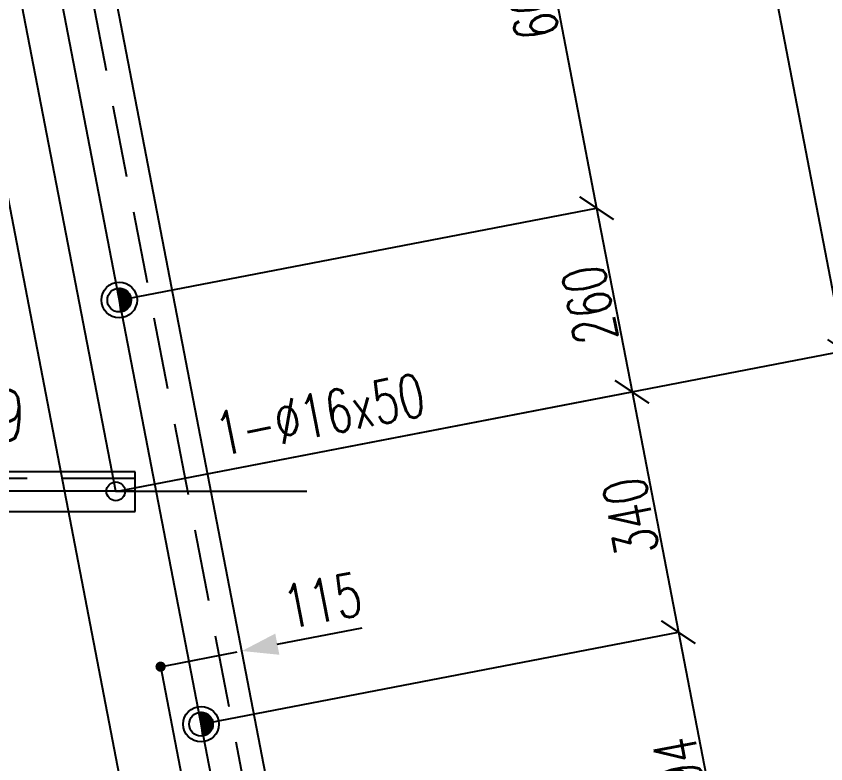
# Model space of a CAD drawing. Extents: x 669586 to 685806, y -4580 to 6900.
# Drawn here: x 678735 to 679859, y -777 to 261 of the extents above; entities that cross this region are included whole.
import ezdxf

# ---------------------------------------------------------------- set-up
doc = ezdxf.new("R2010")
doc.units = 0
doc.header["$LTSCALE"] = 200
doc.header["$MEASUREMENT"] = 0
doc.linetypes.add('DASHED', pattern=[0.75, 0.5, -0.25])
doc.layers.get('0').update_dxf_attribs({"linetype": 'CONTINUOUS'})
for name, color, linetype in [('ASSI', 6, 'CONTINUOUS'), ('FORI', 2, 'CONTINUOUS'), ('LINEA_ANG', 2, 'CONTINUOUS'), ('LS', 7, 'CONTINUOUS'), ('QT_MAL', 7, 'CONTINUOUS'), ('QT_MPR', 7, 'CONTINUOUS'), ('QT_MSP', 7, 'CONTINUOUS'), ('TRAT-Y', 7, 'DASHED')]:
    doc.layers.add(name, color=color, linetype=linetype)
doc.styles.add('QUOTE', font='ROMANS8.SHX', dxfattribs={"width": 0.7})
doc.styles.add('RS', font='ROMANS8.shx', dxfattribs={"width": 0.7})
doc.styles.get("Standard").update_dxf_attribs({"font": 'ROMANS8.SHX', "width": 0.7})
doc.dimstyles.new('FRECCE1', dxfattribs={"dimtxt": 60, "dimasz": 6.66, "dimexe": 0, "dimexo": 0, "dimgap": 1, "dimtad": 1, "dimzin": 0, "dimdsep": 46, "dimtxsty": 'RS', "dimblk1": 'QUOTP', "dimblk2": 'QUOTF', "dimsah": 1, "dimcen": 0, "dimclrd": 2, "dimclre": 2, "dimclrt": 7, "dimadec": 0, "dimazin": 0, "dimtfac": 1, "dimtix": 1, "dimtmove": 2, "dimatfit": 3, "dimldrblk": 'QUOTP', "dimfxl": 1, "dimtolj": 1, "dimtzin": 0, "dimarcsym": 0})
doc.dimstyles.new('TRATTO', dxfattribs={"dimscale": 0, "dimtxt": 60, "dimasz": 40, "dimexe": 0, "dimexo": 0, "dimgap": 5, "dimtad": 1, "dimrnd": 0.5, "dimdsep": 46, "dimtxsty": 'RS', "dimblk1": 'OBLIQUE', "dimblk2": 'OBLIQUE', "dimsah": 1, "dimcen": 0.09, "dimclrd": 2, "dimclre": 2, "dimclrt": 7, "dimadec": 0, "dimazin": 0, "dimtfac": 1, "dimtix": 1, "dimtmove": 2, "dimatfit": 3, "dimfxl": 1, "dimtolj": 1, "dimtzin": 0, "dimarcsym": 0})

# ---------------------------------------------------------------- blocks, each defined once
blk = doc.blocks.new('ASSE98')
blk.add_line((0, 0), (1, 0))
at = {"color": 7, "flags": 1}
for tag, p in [('LAV1', (3.07431, 6.82847)), ('LAV2', (3.07431, 6.49513)), ('LAV3', (3.07431, 6.1618)), ('LAV4', (3.07431, 5.82847)), ('LAV5', (3.07431, 5.49513)), ('LAV6', (3.07431, 5.1618)), ('LAV7', (3.07431, 4.82847)), ('LAV8', (3.07431, 4.49513)), ('LAV9', (3.07431, 4.1618)), ('LAV10', (3.07431, 3.82847))]:
    blk.add_attdef(tag, p, '', height=0.2, dxfattribs=at)
at = {"color": 7, "style": 'QUOTE', "width": 0.5, "flags": 1}
for tag, p in [('TI', (1.38308, 6.82731)), ('DI_S', (1.38308, 6.42178)), ('D_S', (1.38308, 6.02092)), ('E_S', (1.38308, 5.68065)), ('NFORI', (1.36454, 5.29792)), ('ALAR', (1.36349, 4.93246)), ('FAM', (1.3775, 4.54645)), ('ALA', (1.38308, 4.19257)), ('DISP2', (1.38308, 3.84971)), ('DISP1', (1.38308, 3.50686)), ('PINZAF', (1.38308, 3.164)), ('PINZAI', (1.38308, 2.82114)), ('TRP', (1.38308, 2.47829)), ('NP', (1.38308, 2.13543)), ('SV', (1.38308, 1.79257)), ('PESO', (1.38308, 1.44971)), ('QUA', (1.38308, 1.10686)), ('LUN', (1.38308, 0.764)), ('PROF', (1.38308, 0.42114)), ('POS', (1.38308, 0.07829))]:
    blk.add_attdef(tag, p, '', height=0.2, dxfattribs=at)
blk = doc.blocks.new('16')
blk.add_circle((0, 0), 1)
blk = doc.blocks.new('QUOTP')
at = {"layer": 'ASSI', "color": 2, "const_width": 1.07}
blk.add_lwpolyline([(-0.53, 0, 1), (0.53, 0, 1)], format="xyb", close=True, dxfattribs=at)
blk = doc.blocks.new('QUOTF')
at = {"layer": 'LS', "color": 2}
blk.add_line((7.5, 0), (25.5, 0), dxfattribs=at)
blk.add_solid([(7.5, 2.25), (0, 0), (7.5, -2.25)], dxfattribs=at)
blk = doc.blocks.new('*D44')
at = {"layer": 'QT_MAL', "color": 2, "lineweight": -2, "transparency": 16777216}
blk.add_line((678942.1, -641), (679041.9, -621.7), dxfattribs=at)
at = {"layer": 'QT_MAL', "color": 2, "lineweight": -2, "transparency": 16777216, "xscale": 6.66, "yscale": 6.66, "zscale": 6.66}
for name, p, rotation in [('QUOTF', (679048.5, -620.5), 10.91543261024451), ('QUOTP', (678935.5, -642.3), 190.9154326102445)]:
    blk.add_blockref(name, p, dxfattribs=dict(at, rotation=rotation))
at = {"layer": 'QT_MAL', "color": 7, "transparency": 16777216, "insert": (679160.2, -550.4), "char_height": 60, "attachment_point": 5, "rotation": 10.9154, "style": 'RS'}
blk.add_mtext('\\A1;115', dxfattribs=at)
blk = doc.blocks.new('P20')
at = {"color": 0}
for p, q in [((0, 0.982), (0.018, 1)), ((0, 0.937), (0.061, 0.998)), ((0, 0.892), (0.102, 0.995)), ((1, -0.007), (0, 0.993)), ((0, 0.848), (0.142, 0.99)), ((0, 0.803), (0.181, 0.984)), ((0, 0.758), (0.218, 0.976)), ((0, 0.713), (0.254, 0.967)), ((0, 0.668), (0.289, 0.957)), ((0.999, -0.051), (0, 0.948)), ((0, 0.623), (0.323, 0.946)), ((0, 0.578), (0.356, 0.934)), ((0, 0.533), (0.388, 0.922)), ((0, 0.488), (0.419, 0.908)), ((0.996, -0.093), (0, 0.903)), ((0, 0.443), (0.45, 0.893)), ((0, 0.398), (0.479, 0.878)), ((0, 0.354), (0.508, 0.861)), ((0.991, -0.133), (0, 0.858)), ((0, 0.309), (0.536, 0.844)), ((0, 0.264), (0.563, 0.827)), ((0.985, -0.172), (0, 0.813)), ((0, 0.219), (0.589, 0.808)), ((0, 0.174), (0.615, 0.789)), ((0, 0.129), (0.64, 0.769)), ((0.978, -0.209), (0, 0.768)), ((0, 0.084), (0.664, 0.748)), ((0, 0.039), (0.687, 0.726)), ((0.969, -0.246), (0, 0.724)), ((0, -0.006), (0.71, 0.704)), ((0, -0.051), (0.732, 0.681)), ((0.999, 0.039), (0.039, 0.999)), ((0.996, 0.087), (0.087, 0.996)), ((0.991, 0.137), (0.137, 0.991)), ((0.982, 0.191), (0.191, 0.982)), ((0.969, 0.249), (0.249, 0.969)), ((0.95, 0.312), (0.312, 0.95)), ((0.923, 0.384), (0.384, 0.923)), ((0.883, 0.469), (0.469, 0.883)), ((0.808, 0.589), (0.589, 0.808)), ((0.96, -0.281), (0, 0.679)), ((0, -0.095), (0.753, 0.658)), ((0.949, -0.315), (0, 0.634)), ((0, -0.14), (0.774, 0.633)), ((0, -0.185), (0.794, 0.608)), ((0.937, -0.348), (0, 0.589)), ((0, -0.23), (0.813, 0.583)), ((0, -0.275), (0.831, 0.556)), ((0.925, -0.381), (0, 0.544)), ((0, -0.32), (0.849, 0.529)), ((0, -0.365), (0.866, 0.501)), ((0.911, -0.412), (0, 0.499)), ((0, -0.41), (0.882, 0.472)), ((0.897, -0.443), (0, 0.454)), ((0, -0.455), (0.897, 0.442)), ((0, -0.5), (0.911, 0.412)), ((0.881, -0.472), (0, 0.409)), ((0, -0.544), (0.925, 0.38)), ((0.865, -0.501), (0, 0.364)), ((0, -0.589), (0.937, 0.348)), ((0.849, -0.529), (0, 0.319)), ((0, -0.634), (0.949, 0.315)), ((0, -0.679), (0.96, 0.281)), ((0.831, -0.556), (0, 0.275)), ((0, -0.724), (0.969, 0.245)), ((0.813, -0.583), (0, 0.23)), ((0, -0.769), (0.978, 0.209)), ((0.793, -0.609), (0, 0.185)), ((0, -0.814), (0.985, 0.171)), ((0.774, -0.634), (0, 0.14)), ((0, -0.859), (0.991, 0.132)), ((0.753, -0.658), (0, 0.095)), ((0, -0.904), (0.996, 0.092)), ((0.732, -0.682), (0, 0.05)), ((0, -0.949), (0.999, 0.05)), ((0, -0.993), (1, 0.007)), ((0.71, -0.705), (0, 0.005)), ((0.687, -0.727), (0, -0.04)), ((0.664, -0.748), (0, -0.085)), ((0.639, -0.769), (0, -0.13)), ((0.614, -0.789), (0, -0.174)), ((0.589, -0.808), (0, -0.219)), ((0.563, -0.827), (0, -0.264)), ((0.535, -0.845), (0, -0.309)), ((0.508, -0.862), (0, -0.354)), ((0.479, -0.878), (0, -0.399)), ((0.449, -0.893), (0, -0.444)), ((0.419, -0.908), (0, -0.489)), ((0.388, -0.922), (0, -0.534)), ((0.356, -0.935), (0, -0.579)), ((0.323, -0.946), (0, -0.623)), ((0.289, -0.957), (0, -0.668)), ((0.039, -0.999), (0.999, -0.039)), ((0.087, -0.996), (0.996, -0.087)), ((0.138, -0.99), (0.99, -0.138)), ((0.192, -0.981), (0.981, -0.192)), ((0.25, -0.968), (0.968, -0.25)), ((0.313, -0.95), (0.95, -0.313)), ((0.385, -0.923), (0.923, -0.385)), ((0.47, -0.883), (0.883, -0.47)), ((0.591, -0.807), (0.807, -0.591)), ((0.254, -0.967), (0, -0.713)), ((0.218, -0.976), (0, -0.758)), ((0.181, -0.984), (0, -0.803)), ((0.142, -0.99), (0, -0.848)), ((0.102, -0.995), (0, -0.893))]:
    blk.add_line(p, q, dxfattribs=at)
for radius in [1.5, 1]:
    blk.add_circle((0, 0), radius)
blk = doc.blocks.new('_OBLIQUE')
at = {"color": 0, "linetype": 'ByBlock'}
blk.add_line((-0.5, -0.5), (0.5, 0.5), dxfattribs=at)
blk = doc.blocks.new('*D79')
at = {"layer": 'QT_MSP', "color": 2, "lineweight": -2, "transparency": 16777216}
for p, q in [((678764.4, 456.2), (679427.2, 584)), ((679427.2, 584), (679540.9, -5.2)), ((678878.1, -133), (679540.9, -5.2))]:
    blk.add_line(p, q, dxfattribs=at)
at = {"layer": 'QT_MSP', "color": 2, "lineweight": -2, "transparency": 16777216, "xscale": 40, "yscale": 40, "zscale": 40}
for p, rotation in [((679427.2, 584), 100.9154326102442), ((679540.9, -5.2), 280.9154326102442)]:
    blk.add_blockref('_OBLIQUE', p, dxfattribs=dict(at, rotation=rotation))
at = {"layer": 'QT_MSP', "color": 7, "transparency": 16777216, "insert": (679449.7, 282.8), "char_height": 60, "attachment_point": 5, "rotation": 100.9154, "style": 'RS'}
blk.add_mtext('\\A1;600', dxfattribs=at)
blk = doc.blocks.new('*D80')
at = {"layer": 'QT_MSP', "color": 2, "lineweight": -2, "transparency": 16777216}
for p, q in [((678878.1, -133), (679540.9, -5.2)), ((679540.9, -5.2), (679590.1, -260.4)), ((678873.3, -398.7), (679590.1, -260.4))]:
    blk.add_line(p, q, dxfattribs=at)
at = {"layer": 'QT_MSP', "color": 2, "lineweight": -2, "transparency": 16777216, "xscale": 40, "yscale": 40, "zscale": 40}
for p, rotation in [((679540.9, -5.2), 100.9154326102442), ((679590.1, -260.4), 280.9154326102442)]:
    blk.add_blockref('_OBLIQUE', p, dxfattribs=dict(at, rotation=rotation))
at = {"layer": 'QT_MSP', "color": 7, "transparency": 16777216, "insert": (679531.1, -139.4), "char_height": 60, "attachment_point": 5, "rotation": 100.9154, "style": 'RS'}
blk.add_mtext('\\A1;260', dxfattribs=at)
blk = doc.blocks.new('*D81')
at = {"layer": 'QT_MSP', "color": 2, "lineweight": -2, "transparency": 16777216}
for p, q in [((678873.3, -398.7), (679590.1, -260.4)), ((679590.1, -260.4), (679654.5, -594.3)), ((678991.7, -722.1), (679654.5, -594.3))]:
    blk.add_line(p, q, dxfattribs=at)
at = {"layer": 'QT_MSP', "color": 2, "lineweight": -2, "transparency": 16777216, "xscale": 40, "yscale": 40, "zscale": 40}
for p, rotation in [((679590.1, -260.4), 100.9154326102442), ((679654.5, -594.3), 280.9154326102442)]:
    blk.add_blockref('_OBLIQUE', p, dxfattribs=dict(at, rotation=rotation))
at = {"layer": 'QT_MSP', "color": 7, "transparency": 16777216, "insert": (679587.9, -434), "char_height": 60, "attachment_point": 5, "rotation": 100.9154, "style": 'RS'}
blk.add_mtext('\\A1;340', dxfattribs=at)
blk = doc.blocks.new('*D82')
at = {"layer": 'QT_MSP', "color": 2, "lineweight": -2, "transparency": 16777216}
for p, q in [((678991.7, -722.1), (679654.5, -594.3)), ((679654.5, -594.3), (679729, -980.8)), ((679066.2, -1108.7), (679729, -980.8))]:
    blk.add_line(p, q, dxfattribs=at)
at = {"layer": 'QT_MSP', "color": 2, "lineweight": -2, "transparency": 16777216, "xscale": 40, "yscale": 40, "zscale": 40}
for p, rotation in [((679654.5, -594.3), 100.9154326102442), ((679729, -980.8), 280.9154326102442)]:
    blk.add_blockref('_OBLIQUE', p, dxfattribs=dict(at, rotation=rotation))
at = {"layer": 'QT_MSP', "color": 7, "transparency": 16777216, "insert": (679657.4, -794.2), "char_height": 60, "attachment_point": 5, "rotation": 100.9154, "style": 'RS'}
blk.add_mtext('\\A1;394', dxfattribs=at)
blk = doc.blocks.new('*D119')
at = {"layer": 'QT_MPR', "color": 2, "lineweight": -2, "transparency": 16777216}
for p, q in [((678598.1, 1028.1), (679609.5, 1223.2)), ((679609.5, 1223.2), (679884.7, -203.6)), ((678873.3, -398.7), (679884.7, -203.6))]:
    blk.add_line(p, q, dxfattribs=at)
at = {"layer": 'QT_MPR', "color": 2, "lineweight": -2, "transparency": 16777216, "xscale": 40, "yscale": 40, "zscale": 40}
for p, rotation in [((679609.5, 1223.2), 100.9154326102493), ((679884.7, -203.6), 280.9154326102493)]:
    blk.add_blockref('_OBLIQUE', p, dxfattribs=dict(at, rotation=rotation))
at = {"layer": 'QT_MPR', "color": 7, "transparency": 16777216, "insert": (679702, 497.9), "char_height": 60, "attachment_point": 5, "rotation": 100.9154, "style": 'RS'}
blk.add_mtext('\\A1;1453', dxfattribs=at)
blk = doc.blocks.new('*D124')
at = {"layer": 'QT_MPR', "color": 2, "lineweight": -2, "transparency": 16777216}
for p, q in [((677938.9, -398.7), (677367.1, -921.1)), ((677367.1, -921.1), (678381.9, -2031.9)), ((678933, -1528.4), (678381.9, -2031.9))]:
    blk.add_line(p, q, dxfattribs=at)
at = {"layer": 'QT_MPR', "color": 2, "lineweight": -2, "transparency": 16777216, "xscale": 40, "yscale": 40, "zscale": 40}
for p, rotation in [((677367.1, -921.1), 132.4137868439561), ((678381.9, -2031.9), 312.4137868439561)]:
    blk.add_blockref('_OBLIQUE', p, dxfattribs=dict(at, rotation=rotation))
at = {"layer": 'QT_MPR', "color": 7, "transparency": 16777216, "insert": (677910.9, -1435.4), "char_height": 60, "attachment_point": 5, "rotation": 312.4138, "style": 'RS'}
blk.add_mtext('\\A1;1505', dxfattribs=at)
blk = doc.blocks.new('bull')
at = {"style": 'RS', "width": 0.7, "flags": 1}
for tag, p in [('NN', (-12.253, 0)), ('DIAMETRO', (0, -4.857)), ('SERRAGGIO', (0, -9.714)), ('LUNGHEZZA', (0, -14.571)), ('NB', (0, -19.429)), ('TIPO', (0, -24.116)), ('EL', (-0.136, -28.999))]:
    blk.add_attdef(tag, p, '', height=3, dxfattribs=at)
at = {"style": 'RS', "width": 0.7}
blk.add_attdef('BULLONE', (0, 0), '', height=3, dxfattribs=at)

msp = doc.modelspace()

# ---------------------------------------------------------------- linework, layer by layer
at = {"layer": 'LINEA_ANG'}
for p, q in [((679204.273, -1428.437), (677778.392, 5965.328)), ((677582.011, 5927.456), (679007.891, -1466.309)), ((678900.287, -371.664), (677911.287, -371.664)), ((678900.287, -426.664), (678900.287, -371.664)), ((677911.287, -426.664), (678900.287, -426.664))]:
    msp.add_line(p, q, dxfattribs=at)
at = {"layer": 'LS', "color": 6}
for p, q in [((677704.74, 5951.125), (679321.578, -2432.839)), ((678873.287, -398.664), (677795.032, 5192.523)), ((678935.368, -641.421), (679143.391, -1720.102))]:
    msp.add_line(p, q, dxfattribs=at)
at = {"layer": 'LS', "color": 2}
msp.add_line((678873.287, -398.664), (679138.468, -398.664), dxfattribs=at)
at = {"layer": 'TRAT-Y'}
for p, q in [((679172.852, -1434.496), (677746.971, 5959.269)), ((678900.287, -380.664), (677911.287, -380.664))]:
    msp.add_line(p, q, dxfattribs=at)

# ---------------------------------------------------------------- block references
at = {"layer": 'ASSI', "xscale": 7530, "rotation": 100.9154326102442}
msp.add_blockref('ASSE98', (679204.24, -1428.268), dxfattribs=at)
at = {"layer": 'ASSI'}
ref = msp.add_blockref('ASSE98', (678900.287, -398.664), dxfattribs=dict(at, xscale=989, zscale=989, rotation=180))
ref.add_attrib('PROF', 'L55x4', (678077.121, -331.242), dxfattribs={"layer": '0', "color": 2, "height": 70, "style": 'QUOTE', "width": 0.7})
ref.add_attrib('LUN', '989', (678621.65, -328.028), dxfattribs={"layer": '0', "color": 2, "height": 70, "style": 'QUOTE', "width": 0.7})
ref.add_attrib('PESO', '934.5 C/C T.', (678202.544, -530.489), dxfattribs={"layer": '0', "color": 2, "height": 70, "style": 'QUOTE', "width": 0.7})
ref.add_attrib('SV', 'Lg.', (678467.516, -328.028), dxfattribs={"layer": '0', "color": 2, "height": 70, "style": 'QUOTE', "width": 0.7})
at = {"layer": 'FORI', "xscale": 16.5, "yscale": 16.5, "zscale": 16.5, "rotation": 7.543052222774039}
for p in [(678878.055, -132.989), (678991.671, -722.133)]:
    msp.add_blockref('P20', p, dxfattribs=at)
at = {"layer": 'FORI', "xscale": 13, "yscale": 13, "zscale": 13}
msp.add_blockref('16', (678873.287, -398.664), dxfattribs=at)
at = {"layer": 'LS', "color": 7, "xscale": 20, "yscale": 20, "zscale": 20, "rotation": 11.27664033394766}
msp.add_blockref('bull', (679019, -350), dxfattribs=at).add_auto_attribs({'BULLONE': '1-%%c16x50                '})

# ---------------------------------------------------------------- dimensions: what is measured, and where the dimension line sits
at = {"layer": 'QT_MAL'}
dim = msp.add_linear_dim(base=(679048.459, -620.478), p1=(678935.529, -642.256), p2=(679048.459, -620.478), angle=10.915433, text='115', dimstyle='FRECCE1', dxfattribs=at)
dim.commit()
dim.dimension.update_dxf_attribs({"geometry": '*D44', "text_midpoint": (679160.24, -550.372), "dimtype": 128})
at = {"layer": 'QT_MPR'}
dim = msp.add_linear_dim(base=(679884.652, -203.623), p1=(678598.133, 1028.119), p2=(678873.287, -398.664), angle=100.915433, dimstyle='TRATTO', override={"dimscale": 1}, dxfattribs=at)
dim.commit()
dim.dimension.update_dxf_attribs({"geometry": '*D119', "text_midpoint": (679701.999, 497.943), "dimtype": 128})
dim = msp.add_linear_dim(base=(678381.853, -2031.887), p1=(677938.907, -398.664), p2=(678933.028, -1528.352), angle=312.413787, text='1505', dimstyle='TRATTO', override={"dimscale": 1}, dxfattribs=at)
dim.commit()
dim.dimension.update_dxf_attribs({"geometry": '*D124', "text_midpoint": (677910.92, -1435.384), "dimtype": 128})
at = {"layer": 'QT_MSP'}
for base, p1, p2, text, picture, middle in [((679540.852, -5.169), (678764.439, 456.156), (678878.055, -132.989), '600', '*D79', (679449.678, 282.776)), ((679590.079, -260.431), (678878.055, -132.989), (678873.287, -398.664), '260', '*D80', (679531.099, -139.428)), ((679654.468, -594.314), (678873.287, -398.664), (678991.671, -722.133), '340', '*D81', (679587.907, -434)), ((679729.008, -980.834), (678991.671, -722.133), (679066.211, -1108.654), '394', '*D82', (679657.372, -794.202))]:
    dim = msp.add_linear_dim(base=base, p1=p1, p2=p2, angle=100.915433, text=text, dimstyle='TRATTO', override={"dimscale": 1}, dxfattribs=at)
    dim.commit()
    dim.dimension.update_dxf_attribs({"geometry": picture, "text_midpoint": middle, "dimtype": 128})

doc.saveas('drawing.dxf')
